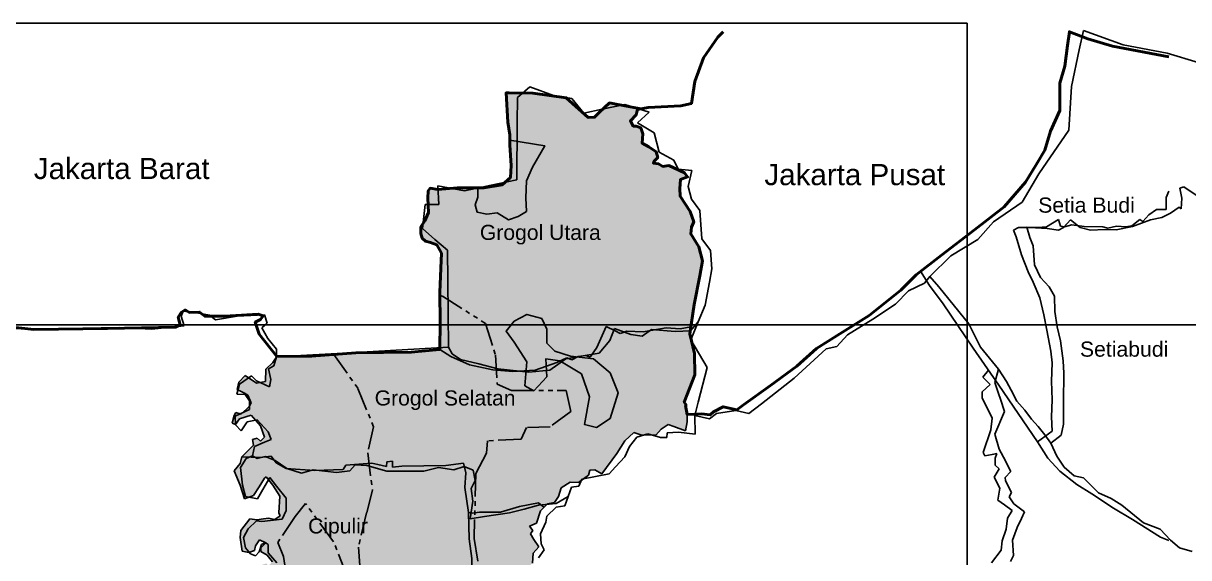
# Model space of a CAD drawing. Header units: millimetres. Extents: x 732789 to 742699, y 13616 to 18897.
# Drawn here: x 733153.11 to 733184.81, y 13769.42 to 13783.95 of the extents above; entities that cross this region are included whole.
import ezdxf

# ---------------------------------------------------------------- set-up
doc = ezdxf.new("R2010")
doc.units = ezdxf.units.MM
for name, pattern in [('ACAD_ISO14W100', [24, 12, -3, 0, -3, 0, -3, 0, -3]), ('HIDDEN', [0.375, 0.25, -0.125]), ('PHANTOM2', [1.25, 0.625, -0.125, 0.125, -0.125, 0.125, -0.125])]:
    doc.linetypes.add(name, pattern=pattern)
doc.layers.add('Batas Desa', color=7, linetype='ACAD_ISO14W100')
doc.layers.add('Batas Wilayah', color=7, linetype='PHANTOM2')
doc.styles.get("Standard").update_dxf_attribs({"font": 'arial.ttf'})

msp = doc.modelspace()

# ---------------------------------------------------------------- hatches: boundary and pattern name
at = {"true_color": 0xc7c8ca}
h = msp.add_hatch(color=9, dxfattribs=at)
h.dxf.hatch_style = 1
h.paths.add_polyline_path([(733165.226, 13770.645), (733165.125, 13771.322), (733165.146, 13771.726), (733165.086, 13771.989), (733164.609, 13771.922), (733163.412, 13771.902), (733163.157, 13771.882), (733163.157, 13772.042), (733163.004, 13772.026), (733162.987, 13771.898), (733162.756, 13771.948), (733162.595, 13771.989), (733162.517, 13771.982), (733162.608, 13771.255), (733162.45, 13770.64), (733162.229, 13769.705), (733162.293, 13768.79), (733162.229, 13768.601), (733161.914, 13768.932), (733161.55, 13769.847), (733160.792, 13770.888), (733160.508, 13770.541), (733160.034, 13769.831), (733160.192, 13769.452), (733160.271, 13768.916), (733160.729, 13768.821), (733160.824, 13768.222), (733161.44, 13768.033), (733161.819, 13767.764), (733162.076, 13767.552), (733162.081, 13767.542), (733162.14, 13767.543), (733162.013, 13767.914), (733162.62, 13767.99), (733163.578, 13768.019), (733164.328, 13768.095), (733164.603, 13767.936), (733164.717, 13768.134), (733165.05, 13768.501), (733165.308, 13768.893), (733165.312, 13769.395), (733165.244, 13769.927)])
h.paths.add_polyline_path([(733165.16, 13766.915), (733165.23, 13767.842), (733165.615, 13768.516), (733165.374, 13769.937), (733165.394, 13770.638), (733165.319, 13770.629), (733165.226, 13770.645), (733165.244, 13769.927), (733165.312, 13769.395), (733165.308, 13768.893), (733165.05, 13768.501), (733164.717, 13768.134), (733164.603, 13767.936), (733164.328, 13768.095), (733163.578, 13768.019), (733162.62, 13767.99), (733162.013, 13767.914), (733162.14, 13767.543), (733162.081, 13767.542), (733162.244, 13767.216), (733162.283, 13766.82), (733162.828, 13766.524), (733162.917, 13766.257), (733162.808, 13765.861), (733162.78, 13765.698), (733162.83, 13765.611), (733162.742, 13765.478), (733162.7, 13765.234), (733162.528, 13765.157), (733162.441, 13765.028), (733162.262, 13764.759), (733162.315, 13764.427), (733162.293, 13764.151), (733162.542, 13764.132), (733163.267, 13764.075), (733163.921, 13764.024), (733164.126, 13764.071), (733164.293, 13764.455), (733164.348, 13764.646), (733164.117, 13764.661), (733164.117, 13765.687), (733164.4, 13766.007), (733164.497, 13766.206), (733164.712, 13766.503), (733164.789, 13766.448), (733164.949, 13766.629)])
h.paths.add_polyline_path([(733166.797, 13772.955), (733167.447, 13772.979), (733168.002, 13773.388), (733167.881, 13773.966), (733167.009, 13773.966), (733167, 13773.957), (733166.984, 13773.966), (733166.387, 13773.966), (733166.001, 13774.134), (733165.978, 13774.52), (733165.883, 13774.528), (733165.246, 13774.661), (733164.738, 13774.883), (733164.441, 13775.076), (733163.665, 13775.003), (733162.588, 13774.993), (733162.212, 13774.99), (733161.959, 13774.974), (733161.684, 13774.952), (733161.556, 13774.941), (733162.213, 13774.016), (733162.639, 13772.975), (733162.481, 13772.265), (733162.517, 13771.982), (733162.595, 13771.989), (733162.756, 13771.948), (733162.987, 13771.898), (733163.004, 13772.026), (733163.157, 13772.042), (733163.157, 13771.882), (733163.412, 13771.902), (733164.609, 13771.922), (733165.086, 13771.989), (733165.146, 13771.726), (733165.125, 13771.322), (733165.226, 13770.645), (733165.319, 13770.629), (733165.394, 13770.638), (733165.423, 13771.703), (733165.712, 13772.257), (733165.736, 13772.594), (733166.652, 13772.642)])
h.paths.add_polyline_path([(733165.688, 13775.784), (733164.563, 13776.499), (733164.443, 13776.551), (733164.455, 13775.825), (733164.441, 13775.076), (733164.738, 13774.883), (733165.246, 13774.661), (733165.883, 13774.528), (733165.978, 13774.52), (733165.953, 13774.929)])
h.paths.add_polyline_path([(733165.688, 13763.001), (733165.522, 13763.439), (733166.035, 13764.299), (733165.854, 13764.782), (733165.582, 13765.189), (733164.933, 13764.963), (733164.601, 13764.631), (733164.348, 13764.646), (733164.293, 13764.455), (733164.126, 13764.071), (733163.921, 13764.024), (733163.267, 13764.075), (733162.542, 13764.132), (733162.293, 13764.151), (733162.315, 13764.427), (733162.262, 13764.759), (733162.441, 13765.028), (733162.528, 13765.157), (733162.413, 13765.106), (733162.116, 13764.967), (733162.076, 13764.542), (733161.888, 13764.256), (733162.74, 13763.588), (733162.523, 13763.321), (733162.503, 13762.62), (733162.73, 13762.155), (733162.839, 13761.592), (733162.836, 13761.491), (733162.92, 13761.506), (733163.249, 13761.489), (733163.514, 13761.277), (733163.862, 13761.098), (733164.157, 13761.007), (733164.822, 13761.045), (733165.035, 13761.04), (733165.022, 13761.094), (733164.962, 13762.27), (733165.205, 13762.519)])
h.paths.add_polyline_path([(733165.764, 13758.206), (733165.47, 13759.289), (733165.423, 13759.306), (733165.435, 13759.419), (733165.415, 13759.495), (733165.035, 13761.04), (733164.822, 13761.045), (733164.157, 13761.007), (733163.862, 13761.098), (733163.514, 13761.277), (733163.249, 13761.489), (733162.92, 13761.506), (733162.836, 13761.491), (733162.792, 13759.923), (733162.744, 13759.637), (733162.632, 13759.382), (733162.393, 13759.366), (733162.282, 13758.857), (733162.33, 13758.269), (733162.186, 13758.03), (733162.154, 13757.505), (733162.501, 13755.884), (733162.068, 13755.502), (733161.763, 13754.815), (733161.686, 13754.383), (733161.839, 13753.772), (733161.814, 13753.441), (733161.712, 13753.085), (733161.61, 13752.5), (733161.61, 13751.991), (733160.769, 13751.991), (733160.82, 13751.711), (733160.973, 13751.101), (733161.381, 13750.668), (733161.406, 13750.337), (733161.424, 13750.171), (733161.468, 13750.175), (733162.202, 13750.087), (733162.825, 13750.149), (733163.471, 13750.12), (733163.824, 13750.159), (733164.166, 13750.374), (733164.343, 13750.257), (733164.519, 13749.973), (733164.989, 13749.738), (733165.253, 13749.66), (733165.488, 13749.464), (733165.792, 13749.406), (733165.924, 13749.337), (733165.613, 13749.987), (733165.9, 13750.364), (733165.87, 13751.179), (733166.61, 13751.33), (733166.807, 13752.226), (733168.09, 13752.407), (733168.211, 13752.995), (733167.154, 13752.829), (733167.048, 13753.418), (733166.807, 13753.795), (733166.021, 13754.096), (733166.036, 13755.5), (733166.55, 13755.741), (733167.048, 13755.635), (733166.867, 13756.938)])
at = {"true_color": 0xeb5a00}
h = msp.add_hatch(color=32, dxfattribs=at)
h.dxf.hatch_style = 1
h.paths.add_polyline_path([(733167.351, 13775.628), (733167.216, 13775.925), (733166.812, 13776.033), (733166.461, 13775.844), (733166.245, 13775.574), (733166.461, 13775.278), (733166.812, 13774.739), (733166.792, 13774.502), (733167.036, 13774.516), (733167.335, 13774.622), (733167.324, 13774.82), (733167.712, 13774.764), (733167.898, 13774.85), (733168.031, 13774.798), (733168.181, 13774.877), (733167.999, 13774.9), (733167.567, 13775.035), (733167.351, 13775.251)])
h.paths.add_polyline_path([(733169.079, 13774.442), (733168.62, 13774.82), (733168.181, 13774.877), (733168.031, 13774.798), (733167.898, 13774.85), (733167.708, 13774.762), (733168.296, 13774.415), (733168.512, 13773.795), (733168.377, 13773.04), (733168.701, 13772.959), (733169.079, 13773.202), (733169.294, 13773.903)])
h.paths.add_polyline_path([(733167.335, 13774.622), (733167.036, 13774.516), (733166.792, 13774.502), (733166.758, 13774.092), (733166.984, 13773.966), (733167.009, 13773.966), (733167.351, 13774.334)])
at = {"layer": 'Batas Wilayah', "true_color": 0xffff00}
h = msp.add_hatch(color=2, dxfattribs=at)
h.dxf.hatch_style = 1
h.paths.add_polyline_path([(733171.362, 13776.303), (733171.511, 13777.077), (733171.584, 13777.486), (733171.488, 13777.873), (733171.269, 13778.223), (733171.286, 13778.402), (733171.348, 13778.553), (733171.252, 13778.833), (733170.977, 13779.25), (733170.972, 13779.452), (733170.988, 13779.699), (733171.179, 13779.771), (733171.101, 13779.878), (733170.669, 13780.08), (733170.512, 13780.057), (733170.394, 13780.124), (733170.254, 13780.147), (733170.276, 13780.197), (733170.371, 13780.298), (733170.327, 13780.455), (733170.124, 13780.592), (733169.945, 13780.693), (733169.961, 13780.945), (733169.911, 13781.102), (733169.782, 13781.152), (733169.703, 13781.152), (733169.625, 13781.292), (733169.782, 13781.455), (733169.821, 13781.601), (733169.919, 13781.622), (733169.521, 13781.696), (733169.061, 13781.783), (733168.783, 13781.532), (733168.651, 13781.392), (733168.474, 13781.39), (733167.88, 13781.923), (733166.969, 13782.051), (733166.331, 13782.055), (733166.244, 13782.055), (733166.295, 13781.263), (733166.343, 13780.916), (733166.347, 13780.631), (733166.381, 13780.079), (733166.36, 13779.757), (733166.136, 13779.553), (733165.643, 13779.477), (733164.922, 13779.477), (733164.383, 13779.428), (733164.175, 13779.464), (733164.127, 13779.388), (733164.111, 13779.196), (733164.133, 13778.803), (733164.031, 13778.579), (733163.928, 13778.413), (733163.928, 13778.234), (733163.96, 13778.106), (733164.05, 13778.023), (733164.184, 13777.991), (733164.357, 13777.921), (733164.485, 13777.697), (733164.466, 13777.294), (733164.442, 13776.624), (733164.443, 13776.551), (733164.563, 13776.499), (733165.688, 13775.784), (733165.953, 13774.929), (733165.978, 13774.52), (733166.431, 13774.48), (733167.036, 13774.516), (733167.628, 13774.726), (733167.898, 13774.85), (733168.031, 13774.798), (733168.201, 13774.887), (733168.41, 13774.915), (733168.527, 13774.867), (733168.709, 13775.136), (733168.966, 13775.705), (733169.208, 13775.584), (733169.345, 13775.512), (733169.526, 13775.576), (733169.977, 13775.56), (733170.602, 13775.669), (733170.977, 13775.641), (733171.269, 13775.697)])
h.paths.add_polyline_path([(733167.365, 13777.31), (733167.852, 13778.164), (733168.388, 13778.532), (733168.69, 13778.968), (733169.377, 13779.085), (733169.98, 13778.683), (733169.947, 13778.298), (733169.612, 13777.946), (733169.226, 13777.595), (733168.908, 13777.126), (733168.505, 13776.707), (733167.785, 13776.808)], flags=16)
h.paths.add_polyline_path([(733171.375, 13774.393), (733171.369, 13774.967), (733171.24, 13775.504), (733171.269, 13775.697), (733170.977, 13775.641), (733170.602, 13775.669), (733169.977, 13775.56), (733169.526, 13775.576), (733169.345, 13775.512), (733169.208, 13775.584), (733168.966, 13775.705), (733168.709, 13775.136), (733168.527, 13774.867), (733168.41, 13774.915), (733168.201, 13774.887), (733168.031, 13774.798), (733167.898, 13774.85), (733167.628, 13774.726), (733167.036, 13774.516), (733166.431, 13774.48), (733165.978, 13774.52), (733166.001, 13774.134), (733166.387, 13773.966), (733167.881, 13773.966), (733168.002, 13773.388), (733167.447, 13772.979), (733166.797, 13772.955), (733166.652, 13772.642), (733165.736, 13772.594), (733165.712, 13772.257), (733165.423, 13771.703), (733165.394, 13770.638), (733165.523, 13770.653), (733165.781, 13770.653), (733166.091, 13770.652), (733166.613, 13770.807), (733167.129, 13770.91), (733167.273, 13770.788), (733167.367, 13770.882), (733167.561, 13770.918), (733167.67, 13771.082), (733167.743, 13771.318), (733167.991, 13771.469), (733168.21, 13771.459), (733168.483, 13771.659), (733168.525, 13771.792), (733168.659, 13771.804), (733168.847, 13771.701), (733169.258, 13772.252), (733169.478, 13772.594), (733169.72, 13772.824), (733169.908, 13772.757), (733170.32, 13772.751), (733170.459, 13772.909), (733170.653, 13773.042), (733170.81, 13772.987), (733171.125, 13772.866), (733171.168, 13773.108), (733171.17, 13773.309), (733171.129, 13773.553), (733171.14, 13773.577), (733171.091, 13773.644)])
h.paths.add_polyline_path([(733166.979, 13769.542), (733167.131, 13769.709), (733166.998, 13769.911), (733166.907, 13770.066), (733166.968, 13770.157), (733166.885, 13770.274), (733167.067, 13770.353), (733167.179, 13770.695), (733167.273, 13770.788), (733167.129, 13770.91), (733166.613, 13770.807), (733166.091, 13770.652), (733165.781, 13770.653), (733165.523, 13770.653), (733165.394, 13770.638), (733165.374, 13769.937), (733165.615, 13768.516), (733165.23, 13767.842), (733165.16, 13766.915), (733164.949, 13766.629), (733164.789, 13766.448), (733164.823, 13766.423), (733164.985, 13766.305), (733165.294, 13766.284), (733165.577, 13766.264), (733165.835, 13766.215), (733166.432, 13766.099), (733166.759, 13766.075), (733166.815, 13766.04), (733166.747, 13765.93), (733166.764, 13765.869), (733166.967, 13765.928), (733167.045, 13765.984), (733167.318, 13765.987), (733167.462, 13766.027), (733167.435, 13766.123), (733167.484, 13766.431), (733167.655, 13766.429), (733167.979, 13766.493), (733168.33, 13766.675), (733168.236, 13766.761), (733168.13, 13767.073), (733168.005, 13767.381), (733168.024, 13767.555), (733167.812, 13767.507), (733167.705, 13767.536), (733167.657, 13767.738), (733167.493, 13767.815), (733167.184, 13767.892), (733166.962, 13768.124), (733166.837, 13768.162), (733166.682, 13768.374), (733166.634, 13768.509), (733166.653, 13768.606), (733166.875, 13768.77), (733166.798, 13769.117), (733166.964, 13769.272)])
at = {"layer": 'Batas Wilayah'}
h = msp.add_hatch(color=3, dxfattribs=at)
h.dxf.hatch_style = 1
h.paths.add_polyline_path([(733166.784, 13779.204), (733166.802, 13779.664), (733166.962, 13780.036), (733167.298, 13780.62), (733166.345, 13780.774), (733166.347, 13780.631), (733166.381, 13780.079), (733166.36, 13779.757), (733166.136, 13779.553), (733165.643, 13779.477), (733165.473, 13779.477), (733165.473, 13779.222), (733165.402, 13779.009), (733165.455, 13778.815), (733165.721, 13778.761), (733166.005, 13778.797), (733166.306, 13778.602), (733166.572, 13778.691), (733166.802, 13778.832)])
at = {"layer": 'Batas Wilayah', "true_color": 0xffff00}
h = msp.add_hatch(color=2, dxfattribs=at)
h.dxf.hatch_style = 1
h.paths.add_polyline_path([(733169.947, 13778.298), (733169.98, 13778.683), (733169.377, 13779.085), (733168.69, 13778.968), (733168.388, 13778.532), (733167.852, 13778.164), (733167.365, 13777.31), (733167.785, 13776.808), (733168.505, 13776.707), (733168.908, 13777.126), (733169.226, 13777.595), (733169.612, 13777.946)])
h.paths.add_polyline_path([(733166.619, 13761.642), (733166.742, 13761.99), (733166.619, 13762.317), (733166.044, 13762.486), (733165.483, 13762.328), (733164.966, 13762.182), (733165.022, 13761.094), (733165.035, 13761.04), (733165.819, 13761.024), (733166.389, 13761.013), (733166.609, 13761.233)])
h.paths.add_polyline_path([(733166.343, 13760.967), (733166.389, 13761.013), (733165.819, 13761.024), (733165.035, 13761.04), (733165.196, 13760.383), (733165.534, 13760.323), (733165.882, 13760.487), (733166.271, 13760.548)])
h.paths.add_polyline_path([(733169.507, 13756.383), (733169.515, 13756.52), (733169.423, 13756.623), (733169.427, 13756.818), (733169.423, 13756.961), (733168.741, 13756.758), (733168.422, 13756.994), (733168.278, 13756.82), (733168.258, 13756.563), (733168.402, 13756.368), (733168.165, 13756.07), (733168.361, 13755.782), (733168.371, 13755.474), (733168.34, 13755.259), (733168.792, 13755.369), (733168.795, 13755.432), (733168.923, 13755.671), (733168.976, 13755.797), (733169.045, 13755.919), (733169.198, 13756.003), (733169.332, 13756.087)])
at = {"layer": 'Batas Wilayah'}
h = msp.add_hatch(color=2, dxfattribs=at)
h.dxf.hatch_style = 1
h.paths.add_polyline_path([(733162.213, 13774.016), (733161.556, 13774.941), (733160.952, 13774.893), (733160.009, 13774.886), (733159.899, 13774.72), (733159.707, 13774.539), (733159.696, 13774.209), (733159.451, 13774.166), (733159.142, 13774.369), (733158.971, 13774.188), (733158.929, 13773.986), (733159.131, 13773.89), (733159.217, 13773.836), (733159.307, 13773.626), (733159.254, 13773.526), (733159.041, 13773.32), (733158.894, 13773.366), (733158.847, 13773.28), (733158.794, 13773.073), (733158.887, 13773.034), (733158.994, 13773.193), (733159.307, 13773.293), (733159.567, 13773), (733159.668, 13772.694), (733159.561, 13772.587), (733159.474, 13772.667), (733159.347, 13772.627), (733159.374, 13772.474), (733159.056, 13772.159), (733159.551, 13772.139), (733159.853, 13772.176), (733159.993, 13771.994), (733160.261, 13771.842), (733161.031, 13771.787), (733161.811, 13771.816), (733161.881, 13771.931), (733162.517, 13771.982), (733162.481, 13772.265), (733162.639, 13772.975)])
at = {"layer": 'Batas Wilayah', "true_color": 0xffff00}
h = msp.add_hatch(color=2, dxfattribs=at)
h.dxf.hatch_style = 1
h.paths.add_polyline_path([(733162.608, 13771.255), (733162.517, 13771.982), (733161.881, 13771.931), (733161.811, 13771.816), (733161.031, 13771.787), (733160.261, 13771.842), (733159.993, 13771.994), (733159.853, 13772.176), (733159.551, 13772.139), (733159.056, 13772.159), (733159.01, 13771.979), (733158.85, 13771.779), (733159.01, 13771.393), (733159.129, 13771.021), (733159.369, 13771.107), (733159.529, 13771.34), (733159.669, 13771.58), (733159.722, 13771.613), (733159.902, 13771.387), (733160.089, 13771.087), (733160.062, 13770.635), (733160.102, 13770.555), (733159.956, 13770.455), (733159.782, 13770.495), (733159.642, 13770.469), (733159.463, 13770.442), (733159.269, 13770.469), (733159.033, 13770.158), (733159.01, 13769.968), (733159.067, 13769.593), (733159.247, 13769.554), (733159.401, 13769.616), (733159.432, 13769.741), (733159.539, 13769.9), (733159.711, 13769.823), (733159.57, 13769.68), (733159.573, 13769.589), (733159.749, 13769.482), (733159.888, 13769.302), (733159.781, 13769.196), (733159.718, 13769.259), (733159.59, 13769.217), (733159.579, 13769.153), (733159.611, 13768.941), (733159.494, 13768.76), (733159.505, 13768.548), (733159.909, 13768.304), (733160.196, 13768.294), (733160.461, 13767.922), (733160.429, 13767.657), (733160.44, 13767.529), (733160.878, 13767.507), (733161.329, 13767.52), (733161.701, 13767.531), (733162.081, 13767.542), (733162.076, 13767.552), (733161.819, 13767.764), (733161.44, 13768.033), (733160.824, 13768.222), (733160.729, 13768.821), (733160.271, 13768.916), (733160.192, 13769.452), (733160.034, 13769.831), (733160.508, 13770.541), (733160.792, 13770.888), (733161.55, 13769.847), (733161.914, 13768.932), (733162.229, 13768.601), (733162.293, 13768.79), (733162.229, 13769.705), (733162.45, 13770.64)])
h.paths.add_polyline_path([(733162.558, 13765.767), (733162.694, 13765.846), (733162.78, 13765.698), (733162.808, 13765.861), (733162.917, 13766.257), (733162.828, 13766.524), (733162.283, 13766.82), (733162.244, 13767.216), (733162.081, 13767.542), (733161.701, 13767.531), (733161.329, 13767.52), (733160.878, 13767.507), (733160.44, 13767.529), (733160.451, 13767.402), (733160.961, 13766.853), (733160.791, 13766.736), (733160.568, 13766.725), (733160.494, 13766.492), (733160.558, 13766.301), (733160.462, 13766.29), (733160.377, 13766.418), (733160.143, 13766.386), (733159.856, 13765.908), (733159.931, 13765.696), (733160.217, 13765.42), (733160.249, 13765.261), (733160.186, 13765.157), (733160.622, 13765.042), (733160.826, 13765.095), (733160.921, 13765.047), (733160.81, 13764.825), (733161.02, 13764.778), (733161.084, 13764.872), (733160.99, 13765.055), (733161.289, 13765.051), (733161.55, 13764.995), (733162.038, 13765.273)])

# ---------------------------------------------------------------- linework, layer by layer
msp.add_lwpolyline([(733149.121, 13783.948), (733178.782, 13783.948), (733178.782, 13746), (733149.121, 13746)], close=True)
at = {"color": 18, "linetype": 'HIDDEN', "ltscale": 2000, "true_color": 0x000000}
for points in [[(733177.771, 13777.067), (733178.343, 13777.621), (733179.074, 13778.07), (733179.504, 13778.547), (733180.284, 13779.083), (733180.733, 13779.853), (733181.553, 13781.046), (733181.621, 13782.234), (733181.836, 13783.223), (733181.952, 13783.756), (733183.026, 13783.359), (733184.226, 13783.135), (733185.068, 13782.883)], [(733160, 13774.875), (733162.314, 13775.008), (733164.676, 13775.143), (733164.656, 13776.952), (733164.647, 13777.776), (733164.31, 13778.068), (733163.968, 13778.365), (733164.044, 13779.025), (733164.417, 13779.025), (733164.39, 13779.53), (733165.109, 13779.397), (733166.013, 13779.583), (733166.535, 13779.69), (733166.546, 13781.238), (733166.551, 13781.929), (733166.892, 13782.221), (733167.531, 13781.982), (733168.036, 13781.903), (733168.355, 13781.504), (733168.355, 13781.504), (733168.861, 13781.61), (733169.475, 13781.739), (733170.138, 13781.531), (733169.819, 13781.238), (733170.271, 13780.973), (733170.404, 13780.441), (733170.803, 13780.229), (733170.929, 13779.982), (733171.12, 13779.962), (733171.293, 13779.944), (733171.193, 13779.506), (733171.286, 13779.169), (733171.518, 13778.857), (733171.571, 13778.084), (733171.809, 13777.766), (733171.842, 13777.271), (733171.773, 13776.906), (733171.655, 13776.282), (733171.472, 13775.832), (733171.272, 13775.341), (733171.716, 13774.589), (733171.472, 13773.642), (733171.38, 13773.287), (733171.38, 13773.287), (733171.391, 13772.777), (733170.931, 13772.831), (733170.625, 13772.814), (733170.613, 13772.687), (733170.443, 13772.683), (733170.1, 13772.78), (733169.804, 13772.695), (733169.605, 13772.437), (733169.474, 13772.162), (733169.22, 13771.883), (733169.049, 13771.695), (733168.302, 13771.554), (733168.226, 13771.363), (733168.021, 13771.336), (733167.932, 13771.076), (733167.846, 13770.826), (733167.603, 13770.788), (733167.349, 13770.549), (733167.322, 13770.385), (733167.184, 13770.064), (733167.198, 13769.792), (733167.282, 13769.632), (733167.128, 13769.409)], [(733181.063, 13772.535), (733181.345, 13772.748), (733181.405, 13773.047), (733181.405, 13773.656), (733181.415, 13774.433), (733181.395, 13774.772), (733181.325, 13775.317), (733181.235, 13775.696), (733181.175, 13776.115), (733181.165, 13776.524), (733181.015, 13776.783), (733180.785, 13777.032), (733180.616, 13777.381), (733180.586, 13777.9), (733180.495, 13778.124), (733180.406, 13778.404), (733180.645, 13778.384), (733180.965, 13778.364), (733181.274, 13778.324), (733181.404, 13778.394), (733181.594, 13778.603), (733181.863, 13778.394), (733182.143, 13778.324), (733182.532, 13778.344), (733182.842, 13778.334), (733183.281, 13778.423), (733183.77, 13778.603), (733184.08, 13778.663), (733184.32, 13778.782), (733184.549, 13778.952), (733184.609, 13778.902), (733184.629, 13779.191), (733184.569, 13779.461), (733184.679, 13779.5), (733185.019, 13779.271)], [(733171.38, 13773.287), (733171.779, 13773.191), (733171.968, 13773.335), (733172.49, 13773.416), (733172.849, 13773.335), (733173.191, 13773.604), (733174.082, 13774.296), (733174.954, 13775.096), (733175.242, 13775.158), (733175.531, 13775.477), (733176.224, 13775.899), (733176.836, 13776.313), (733177.187, 13776.672), (733177.627, 13776.879), (733177.771, 13777.067), (733178.014, 13776.78), (733178.834, 13775.776), (733179.15, 13775.144), (733179.639, 13774.541), (733179.539, 13774.181), (733179.639, 13773.88), (733179.691, 13773.724), (733179.802, 13773.393), (733179.539, 13772.773), (733179.659, 13772.366), (733179.83, 13772.048), (733179.898, 13771.9), (733179.972, 13771.758), (733179.824, 13771.593), (733179.83, 13771.508), (733179.99, 13771.187), (733179.927, 13771.067), (733180.058, 13770.88), (733180.348, 13770.664), (733180.263, 13770.482), (733180.149, 13770.239), (733180.024, 13769.891), (733180.047, 13769.479), (733179.961, 13769.309)], [(733150.918, 13775.752), (733153.219, 13775.628), (733155.74, 13775.675), (733156.603, 13775.628), (733157.489, 13775.724), (733157.403, 13775.983), (733157.461, 13776.117), (733157.835, 13776.079), (733158.18, 13776.012), (733158.343, 13775.887), (733158.927, 13775.983), (733159.675, 13776.021), (733159.742, 13775.791), (733159.598, 13775.667), (733159.761, 13775.38), (733160.001, 13775.083), (733160, 13774.875)], [(733171.472, 13775.832), (733171.26, 13775.587), (733170.842, 13775.571), (733170.197, 13775.625), (733169.95, 13775.443), (733169.639, 13775.485), (733169.193, 13775.646), (733169.064, 13775.319), (733168.774, 13774.981), (733168.338, 13774.904), (733167.87, 13774.82), (733167.436, 13774.512), (733166.861, 13774.464), (733166.018, 13774.555), (733165.501, 13774.684), (733165.007, 13774.807), (733164.776, 13774.963), (733164.676, 13775.143)], [(733160.007, 13769.276), (733159.775, 13769.545), (733159.775, 13769.773), (733159.69, 13769.83), (733159.591, 13769.773), (733159.529, 13769.575), (733159.425, 13769.466), (733159.288, 13769.523), (733159.156, 13769.688), (733159.104, 13769.966), (733159.232, 13770.198), (733159.454, 13770.423), (733159.601, 13770.404), (733160.149, 13770.461), (733160.262, 13770.697), (733160.258, 13771.037), (733160.002, 13771.362), (733159.819, 13771.597), (733159.629, 13771.273), (733159.482, 13771.021), (733159.156, 13771.084), (733159.076, 13771.391), (733159.019, 13771.868), (733159.17, 13772.118), (733159.342, 13772.189), (733159.403, 13772.441), (733159.671, 13772.556), (733159.853, 13772.634), (733159.77, 13772.838), (733159.472, 13773.167), (733159.204, 13773.113), (733159.036, 13772.869), (733158.883, 13773.029), (733158.875, 13773.266), (733159.265, 13773.442), (733159.265, 13773.686), (733159.143, 13773.854), (733158.918, 13773.86), (733158.994, 13774.135), (733159.315, 13774.364), (733159.451, 13774.222), (733159.808, 13774.065), (733159.844, 13774.259), (733159.783, 13774.548), (733159.923, 13774.63), (733160, 13774.875)], [(733184.907, 13769.585), (733184.56, 13769.684), (733184.322, 13769.892), (733184.034, 13770.189), (733183.587, 13770.368), (733182.991, 13770.844), (733182.703, 13771.022), (733182.356, 13771.181), (733182.157, 13771.379), (733181.949, 13771.587), (733181.699, 13771.643), (733181.421, 13771.881), (733181.222, 13772.178), (733181.063, 13772.535), (733180.895, 13772.753), (733180.716, 13772.981), (733180.537, 13773.179), (733180.359, 13773.427), (733180.14, 13773.675), (733179.981, 13773.973), (733179.852, 13774.21), (733179.639, 13774.541)], [(733167.932, 13771.076), (733167.603, 13770.892), (733167.123, 13770.843), (733166.735, 13770.739), (733166.339, 13770.633), (733165.658, 13770.532), (733165.264, 13770.473), (733165.336, 13770.958), (733165.292, 13771.296), (733165.407, 13771.514), (733165.352, 13771.8), (733165.101, 13771.893), (733164.822, 13771.805), (733164.402, 13771.871), (733164.008, 13771.767), (733162.997, 13771.767), (733162.453, 13771.927), (733162.136, 13771.938), (733161.994, 13771.78), (733161.634, 13771.73), (733160.995, 13771.807), (733160.683, 13771.719), (733160.279, 13771.845), (733159.962, 13772.058), (733159.689, 13772.172), (733159.476, 13772.118), (733159.342, 13772.189)]]:
    msp.add_lwpolyline(points, dxfattribs=at)
for points in [[(733166.345, 13780.774), (733167.298, 13780.62), (733166.962, 13780.036), (733166.802, 13779.664), (733166.784, 13779.204), (733166.802, 13778.832), (733166.572, 13778.691), (733166.306, 13778.602), (733166.005, 13778.797), (733165.721, 13778.761), (733165.455, 13778.815), (733165.402, 13779.009), (733165.473, 13779.222), (733165.473, 13779.477)], [(733166.461, 13775.278), (733166.812, 13774.739), (733166.758, 13774.092), (733167, 13773.957), (733167.351, 13774.334), (733167.324, 13774.82), (733167.702, 13774.766), (733168.296, 13774.415), (733168.512, 13773.795), (733168.377, 13773.04), (733168.701, 13772.959), (733169.079, 13773.202), (733169.294, 13773.903), (733169.079, 13774.442), (733168.62, 13774.82), (733167.999, 13774.9), (733167.567, 13775.035), (733167.351, 13775.251), (733167.351, 13775.628), (733167.216, 13775.925), (733166.812, 13776.033), (733166.461, 13775.844), (733166.245, 13775.574), (733166.461, 13775.278)], [(733150.918, 13775.752), (733438.267, 13775.752)]]:
    msp.add_lwpolyline(points)
at = {"layer": 'Batas Desa', "ltscale": 100}
for points in [[(733169.919, 13781.622), (733169.521, 13781.696), (733169.061, 13781.783), (733168.783, 13781.532), (733168.651, 13781.392), (733168.474, 13781.39), (733167.88, 13781.923), (733166.969, 13782.051), (733166.331, 13782.055), (733166.244, 13782.055), (733166.295, 13781.263), (733166.343, 13780.916), (733166.347, 13780.631), (733166.381, 13780.079), (733166.36, 13779.757), (733166.136, 13779.553), (733165.643, 13779.477), (733164.922, 13779.477), (733164.383, 13779.428), (733164.175, 13779.464), (733164.127, 13779.388), (733164.111, 13779.196), (733164.133, 13778.803), (733164.031, 13778.579), (733163.928, 13778.413), (733163.928, 13778.234), (733163.96, 13778.106), (733164.05, 13778.023), (733164.184, 13777.991), (733164.357, 13777.921), (733164.485, 13777.697), (733164.466, 13777.294), (733164.442, 13776.624), (733164.455, 13775.825), (733164.441, 13775.076), (733164.738, 13774.883), (733165.246, 13774.661), (733165.883, 13774.528), (733166.431, 13774.48), (733167.036, 13774.516), (733167.628, 13774.726), (733167.898, 13774.85), (733168.031, 13774.798), (733168.201, 13774.887), (733168.41, 13774.915), (733168.527, 13774.867), (733168.709, 13775.136), (733168.966, 13775.705), (733169.208, 13775.584), (733169.345, 13775.512), (733169.526, 13775.576), (733169.977, 13775.56), (733170.602, 13775.669), (733170.977, 13775.641), (733171.269, 13775.697)], [(733167.273, 13770.788), (733167.129, 13770.91), (733166.613, 13770.807), (733166.091, 13770.652), (733165.781, 13770.653), (733165.523, 13770.653), (733165.319, 13770.629), (733165.226, 13770.645), (733165.125, 13771.322), (733165.146, 13771.726), (733165.086, 13771.989), (733164.609, 13771.922), (733163.412, 13771.902), (733163.157, 13771.882), (733163.157, 13772.042), (733163.004, 13772.026), (733162.987, 13771.898), (733162.756, 13771.948), (733162.595, 13771.989), (733161.881, 13771.931), (733161.811, 13771.816), (733161.031, 13771.787), (733160.261, 13771.842), (733159.993, 13771.994), (733159.853, 13772.176), (733159.551, 13772.139), (733159.056, 13772.159)], [(733165.226, 13770.645), (733165.244, 13769.927), (733165.312, 13769.395), (733165.308, 13768.893), (733165.05, 13768.501), (733164.717, 13768.134), (733164.603, 13767.936), (733164.328, 13768.095), (733163.578, 13768.019), (733162.62, 13767.99), (733162.013, 13767.914), (733162.14, 13767.543), (733161.701, 13767.531), (733161.329, 13767.52), (733160.878, 13767.507), (733160.44, 13767.529)]]:
    msp.add_lwpolyline(points, dxfattribs=at)
at = {"layer": 'Batas Wilayah', "color": 251, "linetype": 'ByBlock', "lineweight": 50, "ltscale": 3500, "true_color": 0x636466}
msp.add_lwpolyline([(733184.27, 13783.035), (733182.736, 13783.329), (733182.071, 13783.529), (733181.569, 13783.719), (733181.519, 13783.343), (733181.445, 13782.787), (733181.308, 13782.318), (733181.308, 13781.581), (733181.052, 13781.013), (733180.897, 13780.498), (733180.67, 13780.121), (733180.373, 13779.63), (733179.793, 13778.956), (733178.987, 13778.335), (733178.09, 13777.643), (733177.4, 13777.11), (733176.985, 13776.694), (733176.117, 13776.003), (733175.323, 13775.504), (733174.692, 13775.108), (733174.155, 13774.626), (733173.437, 13774.102), (733172.706, 13773.569), (733172.52, 13773.433), (733172.148, 13773.519), (733171.887, 13773.386), (733171.798, 13773.298), (733171.559, 13773.325), (733171.17, 13773.309), (733171.129, 13773.553), (733171.14, 13773.577), (733171.091, 13773.644), (733171.375, 13774.393), (733171.369, 13774.967), (733171.24, 13775.504), (733171.362, 13776.303), (733171.511, 13777.077), (733171.584, 13777.486), (733171.488, 13777.873), (733171.269, 13778.223), (733171.286, 13778.402), (733171.348, 13778.553), (733171.252, 13778.833), (733170.977, 13779.25), (733170.972, 13779.452), (733170.988, 13779.699), (733171.179, 13779.771), (733171.101, 13779.878), (733170.669, 13780.08), (733170.512, 13780.057), (733170.394, 13780.124), (733170.254, 13780.147), (733170.276, 13780.197), (733170.371, 13780.298), (733170.327, 13780.455), (733170.124, 13780.592), (733169.945, 13780.693), (733169.961, 13780.945), (733169.911, 13781.102), (733169.782, 13781.152), (733169.703, 13781.152), (733169.625, 13781.292), (733169.782, 13781.455), (733169.821, 13781.601), (733170.107, 13781.662), (733170.994, 13781.707), (733171.285, 13781.769), (733171.381, 13782.366), (733171.617, 13783.01), (733172.004, 13783.57), (733172.151, 13783.719)], dxfattribs=at)
at = {"layer": 'Batas Wilayah', "ltscale": 3500}
for points in [[(733184.27, 13783.035), (733182.736, 13783.329), (733182.071, 13783.529), (733181.569, 13783.719), (733181.519, 13783.343), (733181.445, 13782.787), (733181.308, 13782.318), (733181.308, 13781.581), (733181.052, 13781.013), (733180.897, 13780.498), (733180.67, 13780.121), (733180.373, 13779.63), (733179.793, 13778.956), (733178.987, 13778.335), (733178.09, 13777.643), (733177.4, 13777.11), (733176.985, 13776.694), (733176.117, 13776.003), (733175.323, 13775.504), (733174.692, 13775.108), (733174.155, 13774.626), (733173.437, 13774.102), (733172.706, 13773.569), (733172.52, 13773.433), (733172.148, 13773.519), (733171.887, 13773.386), (733171.798, 13773.298), (733171.559, 13773.325), (733171.17, 13773.309), (733171.129, 13773.553), (733171.14, 13773.577), (733171.091, 13773.644), (733171.375, 13774.393), (733171.369, 13774.967), (733171.24, 13775.504), (733171.362, 13776.303), (733171.511, 13777.077), (733171.584, 13777.486), (733171.488, 13777.873), (733171.269, 13778.223), (733171.286, 13778.402), (733171.348, 13778.553), (733171.252, 13778.833), (733170.977, 13779.25), (733170.972, 13779.452), (733170.988, 13779.699), (733171.179, 13779.771), (733171.101, 13779.878), (733170.669, 13780.08), (733170.512, 13780.057), (733170.394, 13780.124), (733170.254, 13780.147), (733170.276, 13780.197), (733170.371, 13780.298), (733170.327, 13780.455), (733170.124, 13780.592), (733169.945, 13780.693), (733169.961, 13780.945), (733169.911, 13781.102), (733169.782, 13781.152), (733169.703, 13781.152), (733169.625, 13781.292), (733169.782, 13781.455), (733169.821, 13781.601), (733170.107, 13781.662), (733170.994, 13781.707), (733171.285, 13781.769), (733171.381, 13782.366), (733171.617, 13783.01), (733172.004, 13783.57), (733172.151, 13783.719)], [(733184.27, 13779.387), (733184.196, 13779.207), (733184.203, 13778.881), (733183.937, 13778.885), (733183.724, 13778.743), (733183.561, 13778.563), (733183.483, 13778.609), (733183.263, 13778.444), (733183.107, 13778.416), (733182.845, 13778.433), (733182.614, 13778.38), (733182.473, 13778.412), (733181.966, 13778.426), (733181.632, 13778.472), (733181.43, 13778.412), (733181.328, 13778.433), (733181.271, 13778.614), (733180.944, 13778.412), (733180.706, 13778.391), (733180.185, 13778.398), (733180.043, 13778.32), (733180.118, 13778.14), (733180.266, 13777.652), (733180.448, 13777.191), (733180.583, 13776.911), (733180.765, 13776.484), (733180.872, 13776.02), (733180.95, 13775.6), (733181.061, 13775.035), (733181.1, 13774.715), (733181.082, 13774.219), (733181.1, 13773.708), (733181.081, 13773.247), (733181.099, 13772.855), (733180.696, 13772.563), (733179.646, 13774.11), (733178.947, 13775.118), (733178.533, 13775.728), (733178.132, 13776.323), (733177.765, 13776.815), (733177.521, 13777.204)], [(733179.367, 13774.513), (733179.21, 13774.324), (733179.41, 13774.123), (733179.196, 13773.929), (733179.198, 13773.764), (733179.463, 13773.212), (733179.428, 13772.897), (733179.218, 13772.28), (733179.265, 13772.187), (733179.469, 13772.227), (733179.592, 13772.254), (733179.545, 13772.126), (733179.551, 13771.928), (733179.656, 13771.829), (733179.522, 13771.608), (733179.673, 13771.31), (733179.621, 13770.984), (733179.802, 13770.85), (733180.012, 13770.704), (733179.883, 13770.489), (733179.848, 13770.195), (733179.743, 13769.874), (733179.714, 13769.624), (733179.446, 13769.274)], [(733166.964, 13769.272), (733166.979, 13769.542), (733167.131, 13769.709), (733166.998, 13769.911), (733166.907, 13770.066), (733166.968, 13770.157), (733166.885, 13770.274), (733167.067, 13770.353), (733167.179, 13770.695), (733167.367, 13770.882), (733167.561, 13770.918), (733167.67, 13771.082), (733167.743, 13771.318), (733167.991, 13771.469), (733168.21, 13771.459), (733168.483, 13771.659), (733168.525, 13771.792), (733168.659, 13771.804), (733168.847, 13771.701), (733169.258, 13772.252), (733169.478, 13772.594), (733169.72, 13772.824), (733169.908, 13772.757), (733170.32, 13772.751), (733170.459, 13772.909), (733170.653, 13773.042), (733170.81, 13772.987), (733171.125, 13772.866), (733171.168, 13773.108), (733171.17, 13773.309)], [(733180.696, 13772.563), (733180.977, 13772.127), (733181.311, 13771.773), (733181.772, 13771.409), (733182.181, 13771.155), (733182.769, 13770.764), (733183.284, 13770.458), (733184.047, 13769.976), (733184.27, 13769.884)]]:
    msp.add_lwpolyline(points, dxfattribs=at)
at = {"layer": 'Batas Wilayah', "color": 251, "linetype": 'ByBlock', "lineweight": 50, "ltscale": 4000, "true_color": 0x636466}
msp.add_lwpolyline([(733169.919, 13781.622), (733169.521, 13781.696), (733169.061, 13781.783), (733168.783, 13781.532), (733168.651, 13781.392), (733168.474, 13781.39), (733167.88, 13781.923), (733166.969, 13782.051), (733166.331, 13782.055), (733166.244, 13782.055), (733166.295, 13781.263), (733166.343, 13780.916), (733166.347, 13780.631), (733166.381, 13780.079), (733166.36, 13779.757), (733166.136, 13779.553), (733165.643, 13779.477), (733164.922, 13779.477), (733164.383, 13779.428), (733164.175, 13779.464), (733164.127, 13779.388), (733164.111, 13779.196), (733164.133, 13778.803), (733164.031, 13778.579), (733163.928, 13778.413), (733163.928, 13778.234), (733163.96, 13778.106), (733164.05, 13778.023), (733164.184, 13777.991), (733164.357, 13777.921), (733164.485, 13777.697), (733164.466, 13777.294), (733164.442, 13776.624), (733164.455, 13775.825), (733164.441, 13775.076)], dxfattribs=at)
at = {"layer": 'Batas Wilayah', "ltscale": 4000}
msp.add_lwpolyline([(733169.919, 13781.622), (733169.521, 13781.696), (733169.061, 13781.783), (733168.783, 13781.532), (733168.651, 13781.392), (733168.474, 13781.39), (733167.88, 13781.923), (733166.969, 13782.051), (733166.331, 13782.055), (733166.244, 13782.055), (733166.295, 13781.263), (733166.343, 13780.916), (733166.347, 13780.631), (733166.381, 13780.079), (733166.36, 13779.757), (733166.136, 13779.553), (733165.643, 13779.477), (733164.922, 13779.477), (733164.383, 13779.428), (733164.175, 13779.464), (733164.127, 13779.388), (733164.111, 13779.196), (733164.133, 13778.803), (733164.031, 13778.579), (733163.928, 13778.413), (733163.928, 13778.234), (733163.96, 13778.106), (733164.05, 13778.023), (733164.184, 13777.991), (733164.357, 13777.921), (733164.485, 13777.697), (733164.466, 13777.294), (733164.442, 13776.624), (733164.455, 13775.825), (733164.441, 13775.076)], dxfattribs=at)
at = {"layer": 'Batas Wilayah'}
for points in [[(733164.563, 13776.499), (733164.443, 13776.551), (733164.441, 13775.076), (733163.665, 13775.003), (733162.588, 13774.993), (733162.212, 13774.99), (733161.959, 13774.974), (733161.684, 13774.952), (733161.556, 13774.941)], [(733164.514, 13776.53), (733165.688, 13775.784), (733165.953, 13774.929), (733166.001, 13774.134), (733166.387, 13773.966), (733167.881, 13773.966), (733168.002, 13773.388), (733167.447, 13772.979), (733166.797, 13772.955), (733166.652, 13772.642), (733165.736, 13772.594), (733165.712, 13772.257), (733165.423, 13771.703), (733165.374, 13769.937), (733165.615, 13768.516)], [(733164.441, 13775.076), (733163.665, 13775.003), (733162.16, 13774.99), (733160.952, 13774.893), (733160.009, 13774.886), (733159.529, 13775.494), (733159.419, 13775.817), (733159.568, 13775.894), (733159.632, 13775.997), (733159.503, 13776.042), (733158.586, 13775.984), (733158.05, 13775.984), (733157.908, 13776.094), (733157.636, 13776.088), (733157.513, 13776.152), (733157.404, 13776.088), (733157.326, 13775.959), (733157.378, 13775.752), (733157.255, 13775.681), (733155.402, 13775.65), (733153.396, 13775.623), (733152.42, 13775.729)], [(733159.888, 13769.302), (733159.749, 13769.482), (733159.573, 13769.589), (733159.57, 13769.68), (733159.711, 13769.823), (733159.539, 13769.9), (733159.432, 13769.741), (733159.401, 13769.616), (733159.247, 13769.554), (733159.067, 13769.593), (733159.01, 13769.968), (733159.033, 13770.158), (733159.269, 13770.469), (733159.463, 13770.442), (733159.642, 13770.469), (733159.782, 13770.495), (733159.956, 13770.455), (733160.102, 13770.555), (733160.062, 13770.635), (733160.089, 13771.087), (733159.902, 13771.387), (733159.722, 13771.613), (733159.669, 13771.58), (733159.529, 13771.34), (733159.369, 13771.107), (733159.129, 13771.021), (733159.01, 13771.393), (733158.85, 13771.779), (733159.01, 13771.979), (733159.056, 13772.159), (733159.374, 13772.474), (733159.347, 13772.627), (733159.474, 13772.667), (733159.561, 13772.587), (733159.668, 13772.694), (733159.567, 13773), (733159.307, 13773.293), (733158.994, 13773.193), (733158.887, 13773.034), (733158.794, 13773.073), (733158.847, 13773.28), (733158.894, 13773.366), (733159.041, 13773.32), (733159.254, 13773.526), (733159.307, 13773.626), (733159.217, 13773.836), (733159.131, 13773.89), (733158.929, 13773.986), (733158.971, 13774.188), (733159.142, 13774.369), (733159.451, 13774.166), (733159.696, 13774.209), (733159.707, 13774.539), (733159.899, 13774.72), (733160.009, 13774.886)], [(733161.556, 13774.941), (733162.213, 13774.016), (733162.639, 13772.975), (733162.481, 13772.265), (733162.608, 13771.255), (733162.45, 13770.64), (733162.229, 13769.705), (733162.293, 13768.79)], [(733161.914, 13768.932), (733161.55, 13769.847), (733160.792, 13770.888), (733160.508, 13770.541), (733160.034, 13769.831), (733160.192, 13769.452), (733160.271, 13768.916)]]:
    msp.add_lwpolyline(points, dxfattribs=at)
at = {"layer": 'Batas Wilayah', "color": 251, "linetype": 'ByBlock', "lineweight": 50, "true_color": 0x636466}
msp.add_lwpolyline([(733164.441, 13775.076), (733163.665, 13775.003), (733162.16, 13774.99), (733160.952, 13774.893), (733160.009, 13774.886), (733159.529, 13775.494), (733159.419, 13775.817), (733159.568, 13775.894), (733159.632, 13775.997), (733159.503, 13776.042), (733158.586, 13775.984), (733158.05, 13775.984), (733157.908, 13776.094), (733157.636, 13776.088), (733157.513, 13776.152), (733157.404, 13776.088), (733157.326, 13775.959), (733157.378, 13775.752), (733157.255, 13775.681), (733155.402, 13775.65), (733153.396, 13775.623), (733152.42, 13775.729)], dxfattribs=at)

# ---------------------------------------------------------------- texts
at = {"layer": 'Batas Wilayah', "attachment_point": 1}
for s, width, gutter_width, insert, char_height in [('Jakarta Barat', 4.747, 2.879, (733153.397, 13780.288), 0.57572), ('Jakarta Pusat', 5.79446, 2.879, (733173.27, 13780.122), 0.57572), ('Setia Budi', 5.33259, 2.064, (733180.718, 13779.211), 0.4128), ('Grogol Utara', 3.39078, 2.056, (733165.531, 13778.468), 0.41124), ('Setiabudi', 5.33259, 2.064, (733181.854, 13775.295), 0.4128), ('Grogol Selatan', 6.64739, 2.056, (733162.669, 13773.966), 0.41124), ('Cipulir', 3.39078, 2.056, (733160.858, 13770.486), 0.4112)]:
    msp.add_mtext_dynamic_manual_height_columns(s, width=width, gutter_width=gutter_width, heights=[0], dxfattribs=dict(at, insert=insert, char_height=char_height))

doc.saveas('drawing.dxf')
